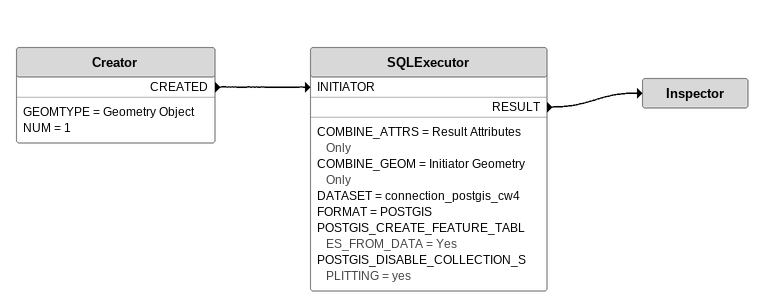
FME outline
Creator
    GEOMTYPE = Geometry Object
    NUM = 1
    CREATED -> SQLExecutor [INITIATOR]
SQLExecutor
    COMBINE_ATTRS = Result Attributes Only
    COMBINE_GEOM = Initiator Geometry Only
    DATASET = connection_postgis_cw4
    FORMAT = POSTGIS
    POSTGIS_CREATE_FEATURE_TABLES_FROM_DATA = Yes
    POSTGIS_DISABLE_COLLECTION_SPLITTING = yes
    RESULT -> Inspector
Inspector
